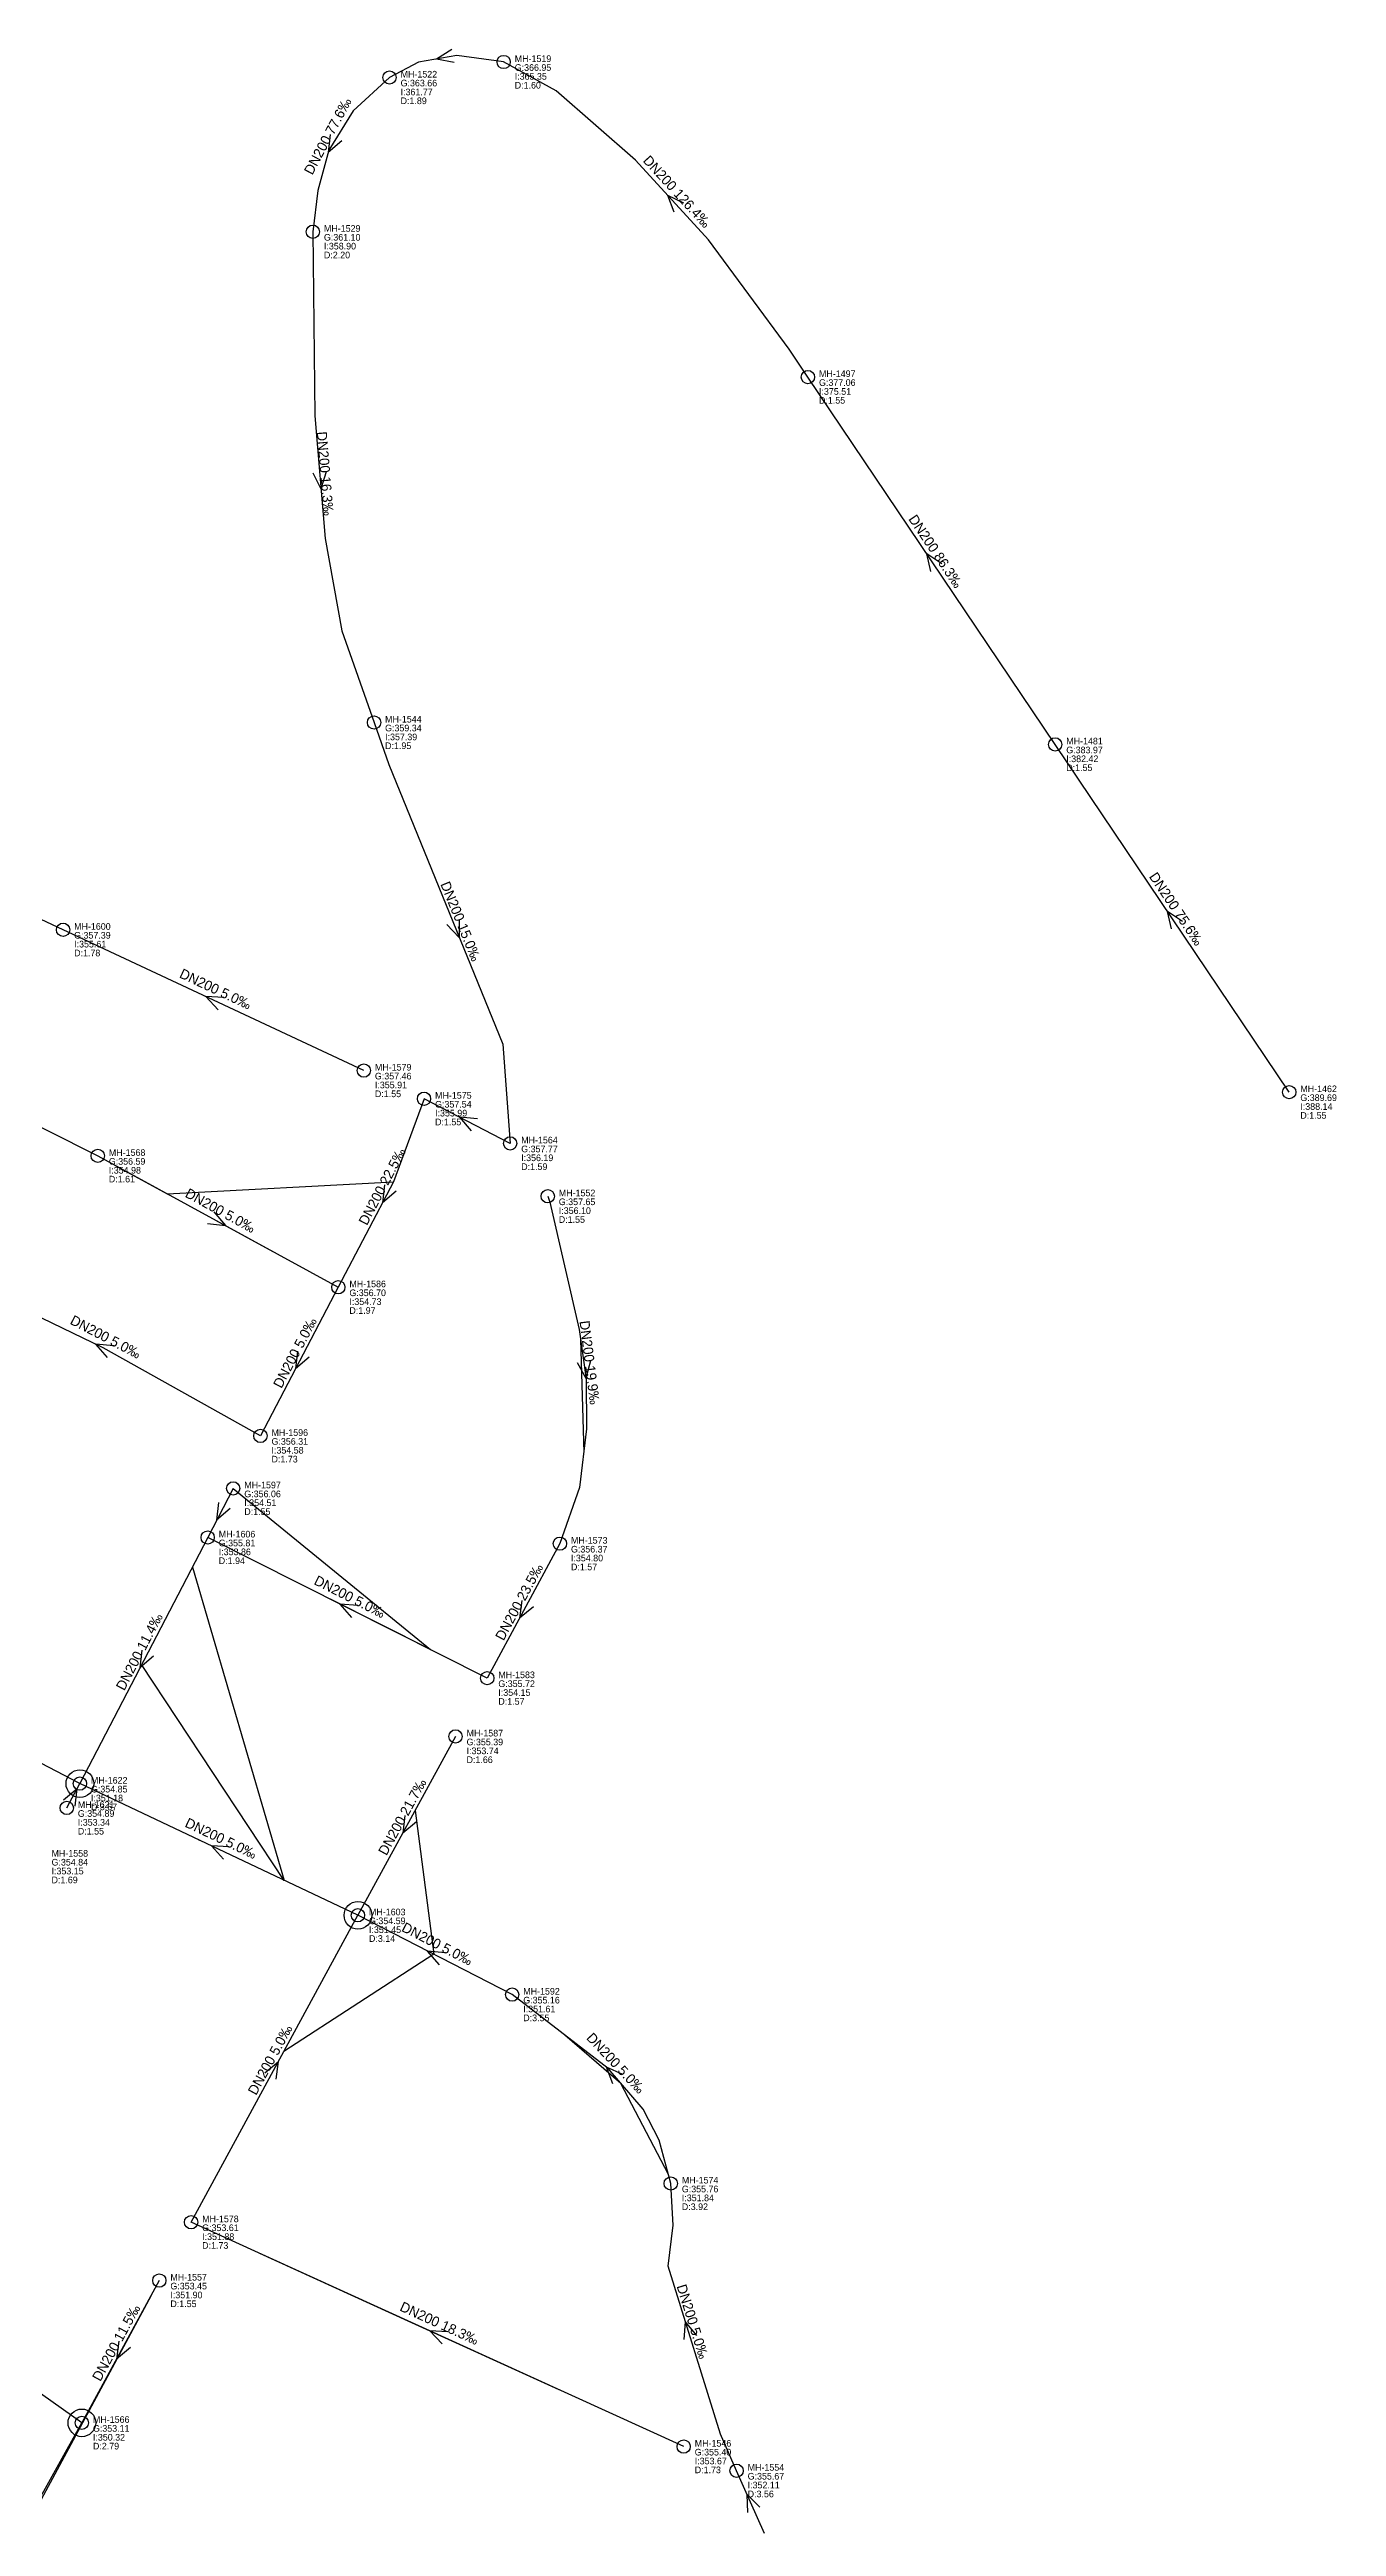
# Model space of a CAD drawing. Header units: metres. Extents: x 449913 to 451990, y 2566939 to 2570822.
# Drawn here: x 451047.8 to 451280.3, y 2567246.6 to 2567694 of the extents above; entities that cross this region are included whole.
import ezdxf
from ezdxf.enums import TextEntityAlignment as Align

# ---------------------------------------------------------------- set-up
doc = ezdxf.new("R2010")
doc.units = ezdxf.units.M
for name, color, linetype in [('SEW-DROP', 6, 'Continuous'), ('SEW-LABEL', 2, 'Continuous'), ('SEW-MH', 7, 'Continuous'), ('SEW-MH-LABEL', 8, 'Continuous'), ('SEW-PIPE-DN200', 3, 'Continuous'), ('SEW-RIDER', 8, 'Continuous')]:
    doc.layers.add(name, color=color, linetype=linetype)

msp = doc.modelspace()

# ---------------------------------------------------------------- linework, layer by layer
at = {"layer": 'SEW-DROP'}
for centre in [(451053.25, 2567380.76), (451053.25, 2567380.76), (451103.48, 2567356.97), (451053.61, 2567265.27)]:
    msp.add_circle(centre, 2.5, dxfattribs=at)
at = {"layer": 'SEW-LABEL'}
for p, q in [((451120.44, 2567694.04), (451117.7, 2567692.33)), ((451120.87, 2567691.68), (451117.7, 2567692.33)), ((451098.46, 2567678.67), (451098.11, 2567675.46)), ((451100.58, 2567677.55), (451098.11, 2567675.46)), ((451160.6, 2567664.65), (451159.46, 2567667.68)), ((451162.37, 2567666.28), (451159.46, 2567667.68)), ((451095.36, 2567617.55), (451096.8, 2567614.66)), ((451097.75, 2567617.75), (451096.8, 2567614.66)), ((451206.96, 2567599.77), (451206.28, 2567602.93)), ((451208.95, 2567601.11), (451206.28, 2567602.93)), ((451250.44, 2567535.18), (451249.76, 2567538.34)), ((451252.43, 2567536.52), (451249.76, 2567538.34)), ((451119.54, 2567535.95), (451121.79, 2567533.62)), ((451121.77, 2567536.85), (451121.79, 2567533.62)), ((451078.23, 2567520.58), (451076.02, 2567522.94)), ((451079.25, 2567522.75), (451076.02, 2567522.94)), ((451123.98, 2567498.7), (451121.87, 2567501.15)), ((451125.08, 2567500.83), (451121.87, 2567501.15)), ((451108.28, 2567488.92), (451107.95, 2567485.7)), ((451110.41, 2567487.8), (451107.95, 2567485.7)), ((451076.32, 2567481.96), (451079.53, 2567481.58)), ((451077.47, 2567484.07), (451079.53, 2567481.58)), ((451058.26, 2567457.72), (451056.16, 2567460.17)), ((451059.37, 2567459.84), (451056.16, 2567460.17)), ((451092.54, 2567458.89), (451092.21, 2567455.68)), ((451094.66, 2567457.78), (451092.21, 2567455.68)), ((451143.09, 2567456.85), (451144.65, 2567454.03)), ((451145.47, 2567457.15), (451144.65, 2567454.03)), ((451078.27, 2567431.55), (451077.95, 2567428.33)), ((451080.4, 2567430.44), (451077.95, 2567428.33)), ((451102.4, 2567410.78), (451100.26, 2567413.2)), ((451103.47, 2567412.92), (451100.26, 2567413.2)), ((451133.07, 2567413.85), (451132.7, 2567410.64)), ((451135.18, 2567412.71), (451132.7, 2567410.64)), ((451064.42, 2567404.88), (451064.1, 2567401.66)), ((451066.55, 2567403.77), (451064.1, 2567401.66)), ((451050.29, 2567377.81), (451052.78, 2567379.88)), ((451052.41, 2567376.67), (451052.78, 2567379.88)), ((451111.96, 2567375.02), (451111.57, 2567371.81)), ((451114.06, 2567373.87), (451111.57, 2567371.81)), ((451079.21, 2567367.14), (451077.01, 2567369.51)), ((451080.23, 2567369.31), (451077.01, 2567369.51)), ((451118.2, 2567348.05), (451116.08, 2567350.49)), ((451119.3, 2567350.19), (451116.08, 2567350.49)), ((451086.64, 2567328.5), (451089.12, 2567330.56)), ((451088.74, 2567327.36), (451089.12, 2567330.56)), ((451149.56, 2567326.53), (451148.38, 2567329.54)), ((451151.31, 2567328.18), (451148.38, 2567329.54)), ((451162.4, 2567280.33), (451162.65, 2567283.55)), ((451164.69, 2567281.05), (451162.65, 2567283.55)), ((451060.27, 2567280.02), (451059.89, 2567276.81)), ((451062.37, 2567278.87), (451059.89, 2567276.81)), ((451118.7, 2567279.54), (451116.47, 2567281.87)), ((451119.7, 2567281.72), (451116.47, 2567281.87)), ((451173.91, 2567249.09), (451173.79, 2567252.32)), ((451176.1, 2567250.06), (451173.79, 2567252.32))]:
    msp.add_line(p, q, dxfattribs=at)
at = {"layer": 'SEW-MH'}
for centre in [(451109.19, 2567688.98), (451129.81, 2567691.79), (451095.34, 2567661.12), (451184.78, 2567634.87), (451106.39, 2567572.46), (451229.45, 2567568.5), (451050.21, 2567535.02), (451104.55, 2567509.58), (451271.74, 2567505.68), (451115.42, 2567504.49), (451130.98, 2567496.42), (451056.48, 2567494.17), (451137.77, 2567486.87), (451099.94, 2567470.43), (451085.87, 2567443.58), (451080.95, 2567434.1), (451076.34, 2567425.23), (451139.97, 2567424.11), (451126.85, 2567399.81), (451121.11, 2567389.28), (451053.25, 2567380.76), (451050.88, 2567376.36), (451103.48, 2567356.97), (451131.35, 2567342.64), (451160, 2567308.52), (451073.34, 2567301.52), (451067.6, 2567290.98), (451053.61, 2567265.27), (451162.33, 2567260.98), (451171.89, 2567256.63)]:
    msp.add_circle(centre, 1.2, dxfattribs=at)
at = {"layer": 'SEW-PIPE-DN200'}
for points in [[(451129.81, 2567691.79), (451129.81, 2567691.79), (451121.35, 2567692.98), (451114.43, 2567691.74), (451109.19, 2567688.98), (451109.19, 2567688.98)], [(451184.78, 2567634.87), (451181.39, 2567639.9), (451166.82, 2567659.65), (451153.6, 2567674.06), (451139.27, 2567686.6), (451129.81, 2567691.79)], [(451109.19, 2567688.98), (451102.64, 2567682.94), (451098.25, 2567675.87), (451096.26, 2567668.55), (451095.34, 2567661.12)], [(451095.34, 2567661.12), (451095.34, 2567661.12), (451095.71, 2567627.86), (451097.55, 2567605.69), (451100.55, 2567589.02), (451106.39, 2567572.46)], [(451229.45, 2567568.5), (451184.78, 2567634.87)], [(451106.39, 2567572.46), (451109.07, 2567564.85), (451129.64, 2567514.33), (451130.98, 2567496.42)], [(451271.74, 2567505.68), (451229.45, 2567568.5)], [(451050.21, 2567535.02), (451008.5, 2567554.55)], [(451104.55, 2567509.58), (451050.21, 2567535.02)], [(451002.89, 2567521.14), (451055.65, 2567494.62), (451056.48, 2567494.17)], [(451115.42, 2567504.49), (451109.93, 2567489.47), (451099.94, 2567470.43)], [(451130.98, 2567496.42), (451115.42, 2567504.49)], [(451056.48, 2567494.17), (451099.94, 2567470.43)], [(451137.77, 2567486.87), (451138.18, 2567485.82), (451143.48, 2567462.8), (451144.69, 2567453.83), (451144.8, 2567444.86), (451143.5, 2567434.27), (451139.97, 2567424.11), (451139.97, 2567424.11)], [(451085.87, 2567443.58), (451057.44, 2567459.5), (451031.64, 2567471.94), (451027.81, 2567471.94)], [(451099.94, 2567470.43), (451085.87, 2567443.58)], [(451080.95, 2567434.1), (451076.34, 2567425.23)], [(451076.34, 2567425.23), (451053.25, 2567380.76)], [(451126.85, 2567399.81), (451076.34, 2567425.23)], [(451139.97, 2567424.11), (451126.85, 2567399.81)], [(451053.25, 2567380.76), (451022.36, 2567396.87), (450990.99, 2567415.18)], [(451121.11, 2567389.28), (451103.48, 2567356.97)], [(451050.88, 2567376.36), (451053.25, 2567380.76)], [(451103.48, 2567356.97), (451053.25, 2567380.76)], [(451073.34, 2567301.52), (451103.48, 2567356.97)], [(451131.35, 2567342.64), (451131.35, 2567342.64), (451103.48, 2567356.97)], [(451160, 2567308.52), (451157.88, 2567316.37), (451155.03, 2567321.92), (451148.68, 2567329.29), (451131.35, 2567342.64)], [(451171.89, 2567256.63), (451168.97, 2567263.24), (451159.53, 2567293.61), (451160.42, 2567300.96), (451160, 2567308.52), (451160, 2567308.52)], [(451162.33, 2567260.98), (451073.34, 2567301.52)], [(451053.61, 2567265.27), (451026.81, 2567284.25), (451006.69, 2567295.78)], [(451067.6, 2567290.98), (451053.61, 2567265.27)], [(451022.93, 2567203.01), (451024.42, 2567210.5), (451030.07, 2567223.09), (451053.61, 2567265.27)], [(451176.91, 2567245.27), (451171.89, 2567256.63)]]:
    msp.add_lwpolyline(points, dxfattribs=at)
at = {"layer": 'SEW-RIDER'}
for points in [[(451059.77, 2567492.37), (451069.03, 2567487.31), (451109.93, 2567489.47)], [(451077.78, 2567482.53), (451088.09, 2567476.9)], [(451143.72, 2567460.97), (451144.27, 2567440.55)], [(451080.95, 2567434.1), (451116.59, 2567404.98), (451098.53, 2567414.06)], [(451073.57, 2567419.89), (451090.18, 2567363.27), (451064.41, 2567402.25)], [(451113.81, 2567375.9), (451117.17, 2567349.93), (451090.1, 2567332.37)], [(451074.92, 2567370.49), (451074.67, 2567370.62)], [(451159.57, 2567310.12), (451150.99, 2567326.61), (451140.88, 2567335.3)], [(451139.86, 2567271.22), (451112.57, 2567283.65), (451085.75, 2567295.87)], [(451066.13, 2567288.29), (451025.9, 2567213.81)]]:
    msp.add_lwpolyline(points, dxfattribs=at)

# ---------------------------------------------------------------- texts
at = {"layer": 'SEW-LABEL'}
for s, rotation, p in [('DN200 77.6‰', 61.9881, (451098.82, 2567677.99)), ('DN200 126.4‰', 312.54, (451160.47, 2567667.77)), ('DN200 16.3‰', -85.2414, (451096.68, 2567617.36)), ('DN200 86.3‰', 303.9444, (451207.12, 2567602.89)), ('DN200 15.0‰', -67.8403, (451121.22, 2567536.21)), ('DN200 75.6‰', 303.9444, (451250.59, 2567538.29)), ('DN200 5.0‰', 334.9115, (451077.38, 2567523.5)), ('DN200 22.5‰', 62.333, (451108.65, 2567488.23)), ('DN200 5.0‰', -28.6466, (451078.21, 2567483.5)), ('DN200 5.0‰', 332.4627, (451057.49, 2567460.67)), ('DN200 5.0‰', 62.3334, (451092.9, 2567458.2)), ('DN200 19.9‰', -82.8176, (451144.46, 2567456.72)), ('DN200 5.0‰', 333.2937, (451101.6, 2567413.72)), ('DN200 23.5‰', 61.6345, (451133.41, 2567413.16)), ('DN200 11.4‰', 62.5622, (451064.79, 2567404.19)), ('DN200 21.7‰', 61.3832, (451112.29, 2567374.33)), ('DN200 5.0‰', 334.6569, (451078.36, 2567370.06)), ('DN200 5.0‰', 332.7927, (451117.41, 2567351.01)), ('DN200 5.0‰', 61.4721, (451088.41, 2567330.45)), ('DN200 5.0‰', 313.3643, (451149.41, 2567329.65)), ('DN200 5.0‰', 287.2553, (451163.1, 2567283.32)), ('DN200 11.5‰', 61.4404, (451060.6, 2567279.33)), ('DN200 18.3‰', 335.5093, (451117.83, 2567282.45))]:
    msp.add_text(s, height=1.8, rotation=rotation, dxfattribs=at).set_placement(p, align=Align.CENTER)
at = {"layer": 'SEW-MH-LABEL'}
for s, p in [('MH-1522', (451111.19, 2567688.98)), ('G:366.95', (451131.81, 2567690.19)), ('MH-1519', (451131.81, 2567691.79)), ('G:363.66', (451111.19, 2567687.38)), ('I:361.77', (451111.19, 2567685.78)), ('D:1.60', (451131.81, 2567686.99)), ('I:365.35', (451131.81, 2567688.59)), ('D:1.89', (451111.19, 2567684.18)), ('G:361.10', (451097.34, 2567659.52)), ('MH-1529', (451097.34, 2567661.12)), ('I:358.90', (451097.34, 2567657.92)), ('D:2.20', (451097.34, 2567656.32)), ('G:377.06', (451186.78, 2567633.27)), ('MH-1497', (451186.78, 2567634.87)), ('I:375.51', (451186.78, 2567631.67)), ('D:1.55', (451186.78, 2567630.07)), ('MH-1544', (451108.39, 2567572.46)), ('G:359.34', (451108.39, 2567570.86)), ('I:357.39', (451108.39, 2567569.26)), ('MH-1481', (451231.45, 2567568.5)), ('D:1.95', (451108.39, 2567567.66)), ('G:383.97', (451231.45, 2567566.9)), ('D:1.55', (451231.45, 2567563.7)), ('I:382.42', (451231.45, 2567565.3)), ('G:357.39', (451052.21, 2567533.42)), ('MH-1600', (451052.21, 2567535.02)), ('D:1.78', (451052.21, 2567530.22)), ('I:355.61', (451052.21, 2567531.82)), ('G:357.46', (451106.55, 2567507.98)), ('MH-1579', (451106.55, 2567509.58)), ('I:355.91', (451106.55, 2567506.38)), ('MH-1462', (451273.74, 2567505.68)), ('D:1.55', (451106.55, 2567504.78)), ('G:357.54', (451117.42, 2567502.89)), ('MH-1575', (451117.42, 2567504.49)), ('I:355.99', (451117.42, 2567501.29)), ('G:389.69', (451273.74, 2567504.08)), ('D:1.55', (451273.74, 2567500.88)), ('I:388.14', (451273.74, 2567502.48)), ('D:1.55', (451117.42, 2567499.69)), ('MH-1564', (451132.98, 2567496.42)), ('G:356.59', (451058.48, 2567492.57)), ('MH-1568', (451058.48, 2567494.17)), ('G:357.77', (451132.98, 2567494.82)), ('I:356.19', (451132.98, 2567493.22)), ('D:1.61', (451058.48, 2567489.37)), ('I:354.98', (451058.48, 2567490.97)), ('D:1.59', (451132.98, 2567491.62)), ('G:357.65', (451139.77, 2567485.27)), ('MH-1552', (451139.77, 2567486.87)), ('I:356.10', (451139.77, 2567483.67)), ('D:1.55', (451139.77, 2567482.07)), ('MH-1586', (451101.94, 2567470.43)), ('G:356.70', (451101.94, 2567468.83)), ('D:1.97', (451101.94, 2567465.63)), ('I:354.73', (451101.94, 2567467.23)), ('MH-1596', (451087.87, 2567443.58)), ('G:356.31', (451087.87, 2567441.98)), ('D:1.73', (451087.87, 2567438.78)), ('I:354.58', (451087.87, 2567440.38)), ('MH-1597', (451082.95, 2567434.1)), ('G:356.06', (451082.95, 2567432.5)), ('D:1.55', (451082.95, 2567429.3)), ('I:354.51', (451082.95, 2567430.9)), ('MH-1606', (451078.34, 2567425.23)), ('G:355.81', (451078.34, 2567423.63)), ('D:1.94', (451078.34, 2567420.43)), ('I:353.86', (451078.34, 2567422.03)), ('G:356.37', (451141.97, 2567422.51)), ('MH-1573', (451141.97, 2567424.11)), ('I:354.80', (451141.97, 2567420.91)), ('D:1.57', (451141.97, 2567419.31)), ('G:355.72', (451128.85, 2567398.21)), ('MH-1583', (451128.85, 2567399.81)), ('D:1.57', (451128.85, 2567395.01)), ('I:354.15', (451128.85, 2567396.61)), ('MH-1587', (451123.11, 2567389.28)), ('G:355.39', (451123.11, 2567387.68)), ('D:1.66', (451123.11, 2567384.48)), ('I:353.74', (451123.11, 2567386.08)), ('MH-1622', (451055.25, 2567380.76)), ('MH-1621', (451052.88, 2567376.36)), ('G:354.85', (451055.25, 2567379.16)), ('D:3.67', (451055.25, 2567375.96)), ('I:351.18', (451055.25, 2567377.56)), ('G:354.89', (451052.88, 2567374.76)), ('D:1.55', (451052.88, 2567371.56)), ('I:353.34', (451052.88, 2567373.16)), ('MH-1558', (451048.13, 2567367.56)), ('G:354.84', (451048.13, 2567365.96)), ('D:1.69', (451048.13, 2567362.76)), ('I:353.15', (451048.13, 2567364.36)), ('G:354.59', (451105.48, 2567355.37)), ('MH-1603', (451105.48, 2567356.97)), ('I:351.45', (451105.48, 2567353.77)), ('D:3.14', (451105.48, 2567352.17)), ('G:355.16', (451133.35, 2567341.04)), ('MH-1592', (451133.35, 2567342.64)), ('D:3.55', (451133.35, 2567337.84)), ('I:351.61', (451133.35, 2567339.44)), ('MH-1574', (451162, 2567308.52)), ('G:355.76', (451162, 2567306.92)), ('I:351.84', (451162, 2567305.32)), ('G:353.61', (451075.34, 2567299.92)), ('MH-1578', (451075.34, 2567301.52)), ('D:3.92', (451162, 2567303.72)), ('D:1.73', (451075.34, 2567296.72)), ('I:351.88', (451075.34, 2567298.32)), ('MH-1557', (451069.6, 2567290.98)), ('G:353.45', (451069.6, 2567289.38)), ('D:1.55', (451069.6, 2567286.18)), ('I:351.90', (451069.6, 2567287.78)), ('G:353.11', (451055.61, 2567263.67)), ('MH-1566', (451055.61, 2567265.27)), ('D:2.79', (451055.61, 2567260.47)), ('I:350.32', (451055.61, 2567262.07)), ('G:355.40', (451164.33, 2567259.38)), ('MH-1546', (451164.33, 2567260.98)), ('D:1.73', (451164.33, 2567256.18)), ('I:353.67', (451164.33, 2567257.78)), ('G:355.67', (451173.89, 2567255.03)), ('MH-1554', (451173.89, 2567256.63)), ('D:3.56', (451173.89, 2567251.83)), ('I:352.11', (451173.89, 2567253.43))]:
    msp.add_text(s, height=1.2, dxfattribs=at).set_placement(p)

doc.saveas('drawing.dxf')
